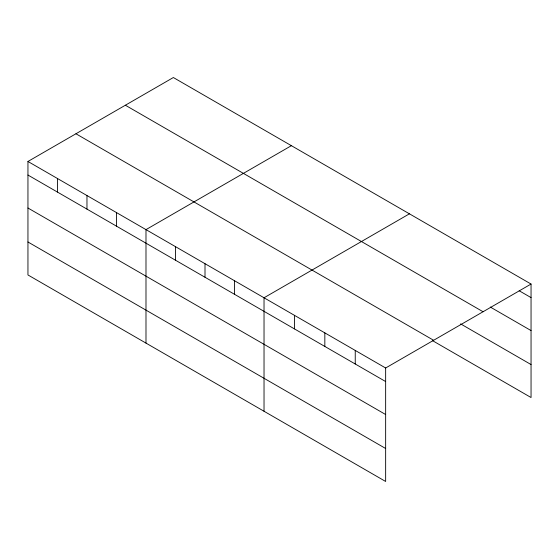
<?xml version="1.0" encoding="UTF-8"?>
<svg xmlns="http://www.w3.org/2000/svg" width="559" height="559" viewBox="0 0 559 559"><rect width="100%" height="100%" fill="white"/><g stroke="black" fill="none" stroke-linecap="round" stroke-linejoin="round"><path stroke-width="0.84" d="M27.95 161.474L385.647 367.99L385.647 481.474L27.95 274.958L27.95 161.474L173.353 77.526L531.05 284.042L531.05 397.526L432.421 340.585M291.393 145.675L145.99 229.623L145.99 343.107M409.433 213.824L264.03 297.772L264.03 411.256M385.647 367.99L531.05 284.042M519.185 290.757L531.05 297.605M490.264 307.031L531.05 330.579M125.37 105.232L483.067 311.74M460.602 323.878L531.05 364.552M75.933 133.769L433.63 340.284M27.95 175.044L385.647 381.552M27.95 208.011L385.647 414.526M27.95 241.984L385.647 448.5M355.244 350.437L355.244 364M324.835 332.885L324.835 346.447M294.432 315.325L294.432 328.895M234.521 280.737L234.521 294.3M205.006 263.701L205.006 277.264M175.498 246.659L175.498 260.228M116.482 212.588L116.482 226.15M86.966 195.552L86.966 209.115M57.458 178.51L57.458 192.079"/></g></svg>
